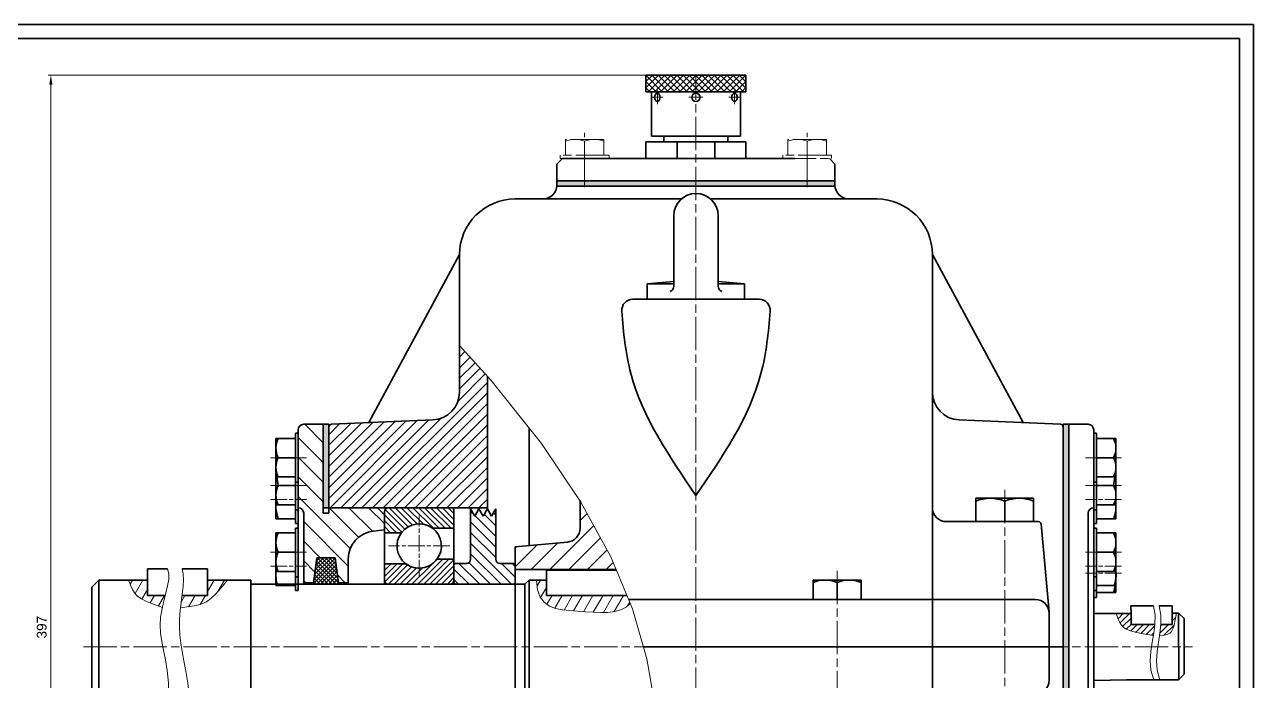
# Model space of a CAD drawing. Header units: millimetres. Extents: x 4028 to 8898, y 4975 to 5816.
# Drawn here: x 8456.5 to 8898.3, y 5579.8 to 5815.9 of the extents above; entities that cross this region are included whole.
import ezdxf

# ---------------------------------------------------------------- set-up
doc = ezdxf.new("R2010")
doc.units = ezdxf.units.MM
for name, pattern in [('ACAD_ISO04W100', [30, 24, -3, 0, -3]), ('AM_ISO08W050', [18, 12, -1.5, 3, -1.5]), ('AM_ISO08W050x2', [9, 6, -0.75, 1.5, -0.75])]:
    doc.linetypes.add(name, pattern=pattern)
doc.layers.get('0').update_dxf_attribs({"lineweight": 35})
for name, color, linetype, lineweight in [('AM_4', 3, 'Continuous', 13), ('AM_7', 4, 'AM_ISO08W050', 13), ('AM_8', 1, 'Continuous', 13), ('Dim', 2, 'Continuous', 9)]:
    doc.layers.add(name, color=color, linetype=linetype, lineweight=lineweight)
doc.styles.get("Standard").update_dxf_attribs({"font": 'arial.ttf'})
pattern_1 = [(60, (6298.5395, 2687.5584), (-2.7496307, 1.5875), [])]

# ---------------------------------------------------------------- blocks, each defined once
blk = doc.blocks.new('dffdf')
for p, q in [((-7.42, 6.93), (-7.42, -6.93)), ((-7.42, 6.93), (-1.82, 6.93)), ((-1.82, 0), (-6.74, 0)), ((-7.42, -6.93), (-1.82, -6.93))]:
    blk.add_line(p, q)
blk.add_lwpolyline([(-0.54, -8.8), (-0.54, 8.8), (-1.74, 8.8), (-1.74, -8.8)], close=True)
for centre in [(1.66, 3.46), (1.66, -3.46)]:
    blk.add_arc(centre, 9.09, 157.5879, 202.4121)
at = {"layer": 'AM_7'}
blk.add_line((9.82, 0), (-9.82, 0), dxfattribs=at)

msp = doc.modelspace()

# ---------------------------------------------------------------- hatches: boundary and pattern name
h = msp.add_hatch()
h.set_pattern_fill('ANSI37', color=1, scale=0.5, style=0)
h.set_pattern_definition([(45, (8679.8641, 5752.7921), (-1.12253, 1.12253), []), (135, (8679.8641, 5752.7921), (-1.12253, -1.12253), [])])
h.paths.add_polyline_path([(8715.864, 5791.792), (8715.864, 5797.792), (8697.864, 5797.792), (8697.864, 5791.792)])
h.paths.add_polyline_path([(8679.864, 5797.792), (8679.864, 5791.792), (8697.864, 5791.792), (8697.864, 5797.792)])
h = msp.add_hatch(color=1)
h.paths.add_polyline_path([(8697.883, 5759.792), (8647.864, 5759.792), (8647.864, 5757.792), (8697.883, 5757.792)])
h.paths.add_polyline_path([(8747.864, 5759.792), (8697.883, 5759.792), (8697.883, 5757.792), (8747.864, 5757.792)])
msp.add_hatch(color=1).paths.add_polyline_path([(8563.883, 5672.242), (8563.883, 5642.242), (8565.883, 5642.242), (8565.883, 5672.242)])
h = msp.add_hatch(color=1)
h.dxf.hatch_style = 1
h.paths.add_polyline_path([(8831.881, 5672.246), (8829.886, 5672.246), (8829.886, 5512.246), (8831.886, 5512.246)])
at = {"lineweight": 13}
h = msp.add_hatch(dxfattribs=at)
h.set_pattern_fill('ANSI31', color=1, scale=1.5, angle=180)
h.set_pattern_definition([(225, (2412.452, 0), (3.367596, -3.367596), [])])
h.paths.add_polyline_path([(8679.114, 5554.6), (8684.559, 5555.076), (8683.509, 5568.242), (8635.383, 5568.242), (8632.883, 5565.742), (8632.883, 5556.242), (8651.652, 5554.6, -0.3888787), (8656.217, 5549.619), (8656.217, 5523.898), (8674.55, 5523.898), (8674.55, 5549.619, -0.3888787)])
h.paths.add_polyline_path([(8667.306, 5624.608), (8656.541, 5644.304), (8656.217, 5644.784), (8656.217, 5634.865, -0.3888787), (8651.652, 5629.884), (8632.883, 5628.242), (8632.883, 5621.751), (8632.889, 5621.745), (8632.886, 5620.042), (8669.201, 5620.042)])
at = {"layer": 'AM_8'}
h = msp.add_hatch(dxfattribs=at)
h.set_pattern_fill('ANSI31', color=1, angle=15)
h.set_pattern_definition(pattern_1)
h.paths.add_polyline_path([(8500.757, 5616.242), (8493.865, 5616.242), (8494.701, 5614.183), (8495.448, 5612.591), (8496.249, 5611.352), (8497.247, 5610.349), (8498.585, 5609.468), (8500.406, 5608.593), (8502.853, 5607.609), (8506.064, 5606.402), (8506.61, 5608.75), (8507.117, 5610.742), (8500.757, 5610.742)])
h.paths.add_polyline_path([(8529.443, 5616.242), (8522.278, 5616.242), (8522.278, 5610.742), (8513.152, 5610.742), (8512.844, 5608.26), (8512.614, 5606.258), (8515.82, 5606.702), (8518.314, 5607.142), (8520.297, 5607.694), (8521.966, 5608.476), (8523.518, 5609.605), (8525.15, 5611.198), (8527.059, 5613.371)])
h = msp.add_hatch(dxfattribs=at)
h.set_pattern_fill('ANSI31', color=1, angle=15)
h.set_pattern_definition(pattern_1)
h.paths.add_polyline_path([(8674.277, 5607.817), (8673.063, 5610.742), (8644.133, 5610.742), (8644.133, 5616.242), (8640.538, 5616.242), (8640.931, 5612.777), (8641.89, 5610.151), (8643.338, 5608.239), (8645.201, 5606.916), (8647.403, 5606.059), (8649.871, 5605.542), (8652.529, 5605.242), (8655.301, 5605.033), (8658.117, 5604.823), (8660.917, 5604.644), (8663.646, 5604.561), (8666.248, 5604.637), (8668.668, 5604.936), (8670.85, 5605.524), (8672.738, 5606.463)])
h = msp.add_hatch(dxfattribs=at)
h.set_pattern_fill('ANSI31', color=1, scale=0.5)
h.set_pattern_definition([(45, (6298.5395, 2687.5584), (-1.122532, 1.122532), [])])
h.paths.add_polyline_path([(8862.879, 5600.238), (8854.302, 5600.238), (8854.302, 5604.238), (8850.564, 5604.208), (8848.901, 5604.204), (8849.659, 5602.228), (8850.365, 5600.718), (8851.177, 5599.583), (8852.252, 5598.729), (8853.748, 5598.063), (8855.823, 5597.491), (8858.633, 5596.921), (8862.336, 5596.26), (8862.488, 5597.126)])
h.paths.add_polyline_path([(8869.78, 5600.028), (8870.179, 5601.895), (8870.633, 5604.366), (8869.123, 5604.354), (8869.123, 5600.238), (8865.028, 5600.238), (8864.674, 5597.126), (8864.51, 5596.144), (8866.089, 5596.402), (8867.293, 5596.688), (8868.191, 5597.097), (8868.858, 5597.726), (8869.363, 5598.671)])

# ---------------------------------------------------------------- linework, layer by layer
for p, q in [((8898.3, 5815.94), (7709.3, 5815.94)), ((8898.3, 4974.94), (8898.3, 5815.94)), ((8893.3, 5810.94), (7729.3, 5810.94)), ((8893.3, 4979.94), (8893.3, 5810.94)), ((8679.864, 5791.792), (8679.864, 5797.792)), ((8679.864, 5797.792), (8715.864, 5797.792)), ((8697.864, 5797.792), (8686.461, 5797.792)), ((8715.864, 5797.792), (8715.864, 5791.792)), ((8679.864, 5791.792), (8715.864, 5791.792)), ((8681.864, 5791.792), (8681.864, 5775.792)), ((8713.864, 5791.792), (8713.864, 5775.792)), ((8681.864, 5775.792), (8713.864, 5775.792)), ((8686.364, 5775.792), (8686.364, 5773.792)), ((8709.364, 5775.792), (8709.364, 5773.792)), ((8679.864, 5767.792), (8679.864, 5773.792)), ((8715.864, 5773.792), (8679.864, 5773.792)), ((8691.114, 5767.792), (8691.114, 5773.792)), ((8704.614, 5767.792), (8704.614, 5773.792)), ((8715.864, 5773.792), (8715.864, 5767.792)), ((8649.864, 5767.792), (8647.864, 5765.792)), ((8647.864, 5757.792), (8647.864, 5765.792)), ((8649.864, 5767.792), (8691.638, 5767.792)), ((8691.638, 5767.792), (8679.864, 5767.792)), ((8691.638, 5767.792), (8733.374, 5767.792)), ((8715.864, 5767.792), (8704.128, 5767.792)), ((8747.864, 5765.792), (8745.864, 5767.792)), ((8747.864, 5757.792), (8747.864, 5765.792)), ((8647.864, 5759.792), (8689.883, 5759.792)), ((8747.864, 5759.792), (8647.864, 5759.792)), ((8647.864, 5759.792), (8647.864, 5757.792)), ((8647.864, 5757.792), (8689.883, 5757.792)), ((8647.864, 5757.792), (8647.864, 5757.792)), ((8647.864, 5757.792), (8689.883, 5757.792)), ((8647.864, 5757.792), (8689.883, 5757.792)), ((8647.864, 5757.792), (8747.864, 5757.792)), ((8705.883, 5759.792), (8747.864, 5759.792)), ((8705.883, 5757.792), (8747.864, 5757.792)), ((8705.883, 5757.792), (8747.864, 5757.792)), ((8705.883, 5757.792), (8747.864, 5757.792)), ((8747.864, 5757.792), (8747.864, 5759.792)), ((8747.864, 5757.792), (8747.864, 5757.792)), ((8632.883, 5753.242), (8692.644, 5753.242)), ((8703.122, 5753.242), (8762.883, 5753.242)), ((8689.883, 5747.197), (8689.883, 5721.855)), ((8705.883, 5747.197), (8705.883, 5721.855)), ((8580.25, 5672.853), (8612.883, 5733.296)), ((8612.883, 5683.826), (8612.883, 5733.242)), ((8815.516, 5672.853), (8782.883, 5733.296)), ((8782.883, 5733.242), (8782.883, 5427.832)), ((8680.383, 5722.737), (8689.883, 5723.633)), ((8680.383, 5722.737), (8680.383, 5717.197)), ((8680.383, 5722.737), (8689.883, 5722.737)), ((8715.383, 5722.737), (8705.883, 5723.633)), ((8705.883, 5722.737), (8715.383, 5722.737)), ((8715.383, 5722.737), (8715.383, 5717.197)), ((8715.383, 5722.737), (8715.383, 5717.197)), ((8715.383, 5722.737), (8715.383, 5717.197)), ((8675.196, 5717.197), (8720.57, 5717.197)), ((8622.883, 5642.242), (8622.883, 5689.525)), ((8603.308, 5673.835), (8566.843, 5672.283)), ((8792.458, 5673.835), (8828.923, 5672.283)), ((8554.884, 5669.042), (8553.884, 5669.042)), ((8553.884, 5669.042), (8553.886, 5667.17)), ((8554.883, 5614.742), (8554.883, 5670.242)), ((8554.884, 5651.442), (8554.884, 5669.042)), ((8556.883, 5672.242), (8563.883, 5672.242)), ((8563.883, 5672.242), (8563.883, 5640.242)), ((8565.883, 5672.242), (8563.883, 5672.242)), ((8563.883, 5672.242), (8563.883, 5642.242)), ((8565.886, 5672.284), (8565.883, 5642.242)), ((8565.883, 5642.242), (8565.883, 5672.242)), ((8829.88, 5671.284), (8829.88, 5513.2)), ((8838.881, 5672.246), (8831.881, 5672.246)), ((8831.881, 5672.246), (8831.886, 5512.246)), ((8840.883, 5614.746), (8840.881, 5670.246)), ((8840.882, 5651.442), (8840.882, 5669.042)), ((8840.882, 5669.042), (8841.882, 5669.042)), ((8841.882, 5669.042), (8841.88, 5667.17)), ((8546.886, 5667.17), (8546.886, 5653.314)), ((8546.886, 5667.17), (8553.886, 5667.17)), ((8553.886, 5667.17), (8553.886, 5653.314)), ((8848.88, 5667.17), (8841.88, 5667.17)), ((8841.88, 5667.17), (8841.88, 5653.314)), ((8848.88, 5667.17), (8848.88, 5653.314)), ((8553.886, 5660.242), (8547.744, 5660.242)), ((8841.88, 5660.242), (8848.022, 5660.242)), ((8546.886, 5653.314), (8553.886, 5653.314)), ((8546.886, 5653.314), (8546.886, 5643.316)), ((8553.886, 5653.314), (8553.884, 5651.442)), ((8553.884, 5651.442), (8554.884, 5651.442)), ((8553.886, 5653.314), (8553.886, 5643.316)), ((8554.883, 5651.442), (8553.886, 5651.442)), ((8554.884, 5641.442), (8554.883, 5651.442)), ((8841.882, 5651.442), (8840.882, 5651.442)), ((8840.882, 5641.442), (8840.883, 5651.442)), ((8840.883, 5651.442), (8841.88, 5651.442)), ((8848.88, 5653.314), (8841.88, 5653.314)), ((8841.88, 5653.314), (8841.882, 5651.442)), ((8841.88, 5653.314), (8841.88, 5643.316)), ((8848.88, 5653.314), (8848.88, 5643.316)), ((8553.886, 5650.242), (8547.744, 5650.242)), ((8841.88, 5650.242), (8848.022, 5650.242)), ((8546.886, 5643.316), (8546.886, 5638.314)), ((8546.886, 5643.316), (8553.886, 5643.316)), ((8553.886, 5643.316), (8553.886, 5638.314)), ((8553.886, 5643.316), (8553.886, 5641.442)), ((8563.883, 5642.242), (8565.883, 5642.242)), ((8565.883, 5642.242), (8612.883, 5642.242)), ((8565.883, 5642.242), (8565.883, 5640.242)), ((8565.883, 5642.242), (8583.383, 5642.242)), ((8583.383, 5642.242), (8585.883, 5639.742)), ((8587.383, 5642.242), (8609.883, 5642.242)), ((8612.883, 5642.242), (8622.883, 5642.242)), ((8616.883, 5623.742), (8616.883, 5641.842)), ((8616.883, 5641.842), (8618.383, 5639.244)), ((8619.883, 5641.842), (8618.383, 5639.244)), ((8619.883, 5641.842), (8621.383, 5639.244)), ((8622.883, 5641.842), (8621.383, 5639.244)), ((8622.883, 5641.842), (8624.383, 5639.244)), ((8625.883, 5641.842), (8624.383, 5639.244)), ((8625.883, 5641.842), (8625.883, 5623.745)), ((8656.217, 5644.898), (8656.217, 5634.865)), ((8798.491, 5645.642), (8819.276, 5645.642)), ((8798.491, 5645.642), (8798.491, 5637.242)), ((8808.883, 5637.242), (8808.883, 5644.613)), ((8819.276, 5645.642), (8819.276, 5637.242)), ((8841.88, 5643.316), (8841.88, 5638.314)), ((8848.88, 5643.316), (8841.88, 5643.316)), ((8841.88, 5643.316), (8841.88, 5641.442)), ((8848.88, 5643.316), (8848.88, 5638.314)), ((8546.886, 5638.314), (8553.886, 5638.314)), ((8554.883, 5641.442), (8553.886, 5641.442)), ((8553.886, 5641.442), (8554.884, 5641.442)), ((8553.886, 5638.314), (8553.886, 5636.582)), ((8554.883, 5636.582), (8554.883, 5641.442)), ((8556.883, 5615.242), (8556.883, 5640.242)), ((8563.883, 5640.242), (8565.883, 5640.242)), ((8585.883, 5633.277), (8585.883, 5640.742)), ((8585.883, 5639.742), (8585.883, 5634.242)), ((8610.883, 5641.242), (8610.883, 5634.872)), ((8820.971, 5637.242), (8787.883, 5637.242)), ((8798.491, 5637.242), (8819.276, 5637.242)), ((8820.883, 5637.242), (8820.971, 5637.242)), ((8838.883, 5615.246), (8838.882, 5640.246)), ((8841.88, 5641.442), (8840.882, 5641.442)), ((8840.883, 5636.582), (8840.883, 5641.442)), ((8840.883, 5641.442), (8841.88, 5641.442)), ((8848.88, 5638.314), (8841.88, 5638.314)), ((8841.88, 5638.314), (8841.88, 5636.582)), ((8546.884, 5633.17), (8546.884, 5619.314)), ((8546.884, 5633.17), (8553.884, 5633.17)), ((8554.883, 5634.902), (8553.883, 5634.902)), ((8553.883, 5634.902), (8553.884, 5633.17)), ((8553.884, 5633.17), (8553.884, 5619.314)), ((8553.886, 5636.582), (8554.883, 5636.582)), ((8554.883, 5617.442), (8554.883, 5634.902)), ((8581.888, 5633.843), (8585.883, 5634.242)), ((8585.883, 5622.112), (8585.883, 5633.277)), ((8592.003, 5633.277), (8585.883, 5633.277)), ((8610.883, 5634.872), (8603.168, 5634.872)), ((8610.883, 5623.707), (8610.883, 5634.872)), ((8821.966, 5636.333), (8824.862, 5604.698)), ((8841.88, 5636.582), (8840.883, 5636.582)), ((8840.883, 5617.442), (8840.883, 5634.902)), ((8840.883, 5634.902), (8841.883, 5634.902)), ((8841.883, 5634.902), (8841.882, 5633.17)), ((8848.882, 5633.17), (8841.882, 5633.17)), ((8841.882, 5633.17), (8841.882, 5619.314)), ((8848.882, 5633.17), (8848.882, 5619.314)), ((8651.652, 5629.884), (8632.883, 5628.242)), ((8553.884, 5626.242), (8547.742, 5626.242)), ((8561.633, 5624.242), (8560.383, 5615.242)), ((8561.633, 5624.242), (8568.133, 5624.242)), ((8568.133, 5624.242), (8569.383, 5615.242)), ((8632.883, 5628.242), (8632.883, 5556.242)), ((8841.882, 5626.242), (8848.024, 5626.242)), ((8500.757, 5620.242), (8500.757, 5610.742)), ((8507.924, 5620.242), (8500.757, 5620.242)), ((8500.757, 5620.242), (8500.757, 5616.242)), ((8522.278, 5620.242), (8513.223, 5620.242)), ((8522.278, 5610.742), (8522.278, 5620.242)), ((8572.883, 5615.242), (8572.883, 5623.892)), ((8585.883, 5616.242), (8585.883, 5622.112)), ((8593.598, 5622.112), (8585.883, 5622.112)), ((8610.883, 5623.707), (8604.763, 5623.707)), ((8610.877, 5615.334), (8610.889, 5621.742)), ((8610.883, 5623.707), (8610.883, 5616.242)), ((8610.889, 5621.742), (8611.389, 5622.242)), ((8615.383, 5622.242), (8611.389, 5622.242)), ((8632.389, 5622.245), (8627.383, 5622.245)), ((8632.389, 5622.245), (8632.889, 5621.745)), ((8632.877, 5615.178), (8632.889, 5621.745)), ((8669.201, 5620.042), (8632.883, 5620.042)), ((8644.133, 5619.742), (8644.133, 5610.742)), ((8669.326, 5619.742), (8644.133, 5619.742)), ((8483.157, 5616.242), (8480.657, 5613.742)), ((8500.757, 5616.242), (8483.157, 5616.242)), ((8483.157, 5568.242), (8483.157, 5616.242)), ((8537.883, 5616.242), (8522.278, 5616.242)), ((8537.883, 5568.242), (8537.883, 5616.242)), ((8546.884, 5619.314), (8553.884, 5619.314)), ((8546.884, 5619.314), (8546.884, 5614.314)), ((8553.884, 5619.314), (8553.884, 5617.442)), ((8553.884, 5619.314), (8553.884, 5614.314)), ((8553.884, 5617.442), (8554.883, 5617.442)), ((8554.883, 5612.442), (8554.883, 5617.442)), ((8556.883, 5615.242), (8556.883, 5614.742)), ((8556.883, 5615.242), (8560.383, 5615.242)), ((8569.383, 5615.242), (8572.883, 5615.242)), ((8572.883, 5615.242), (8572.883, 5614.742)), ((8585.883, 5614.742), (8585.883, 5616.242)), ((8610.877, 5615.334), (8611.377, 5614.834)), ((8610.883, 5614.742), (8610.883, 5616.242)), ((8632.376, 5614.742), (8632.877, 5615.178)), ((8636.383, 5614.742), (8637.883, 5616.242)), ((8637.883, 5616.242), (8644.133, 5616.242)), ((8637.883, 5568.242), (8637.883, 5616.242)), ((8644.133, 5616.242), (8644.133, 5610.742)), ((8739.965, 5616.242), (8757.286, 5616.242)), ((8739.965, 5616.242), (8739.965, 5609.242)), ((8748.625, 5609.242), (8748.625, 5615.384)), ((8757.286, 5616.242), (8757.286, 5609.242)), ((8838.883, 5615.246), (8838.885, 5544.246)), ((8838.883, 5615.242), (8838.883, 5614.742)), ((8841.882, 5617.442), (8840.883, 5617.442)), ((8840.883, 5612.442), (8840.883, 5617.442)), ((8848.882, 5619.314), (8841.882, 5619.314)), ((8841.882, 5619.314), (8841.882, 5617.442)), ((8841.882, 5619.314), (8841.882, 5614.314)), ((8848.882, 5619.314), (8848.882, 5614.314)), ((8480.657, 5613.742), (8480.657, 5570.742)), ((8500.757, 5610.742), (8507.117, 5610.742)), ((8513.152, 5610.742), (8522.278, 5610.742)), ((8636.383, 5614.742), (8537.883, 5614.742)), ((8537.883, 5569.742), (8537.883, 5614.742)), ((8546.884, 5614.314), (8553.884, 5614.31)), ((8553.884, 5614.314), (8553.883, 5612.442)), ((8553.883, 5612.442), (8554.883, 5612.442)), ((8587.383, 5614.742), (8609.383, 5614.742)), ((8611.895, 5614.742), (8611.377, 5614.742)), ((8632.376, 5614.742), (8611.895, 5614.742)), ((8636.383, 5569.742), (8636.383, 5614.742)), ((8644.133, 5610.742), (8673.063, 5610.742)), ((8673.063, 5610.742), (8644.133, 5610.742)), ((8840.883, 5614.746), (8840.886, 5514.246)), ((8841.883, 5612.442), (8840.883, 5612.442)), ((8840.883, 5609.942), (8840.883, 5612.442)), ((8841.882, 5614.314), (8841.883, 5612.442)), ((8848.882, 5614.314), (8841.882, 5614.31)), ((8841.883, 5612.442), (8841.883, 5611.814)), ((8848.883, 5611.814), (8841.883, 5611.814)), ((8841.883, 5611.814), (8841.883, 5609.942)), ((8848.882, 5614.314), (8848.883, 5611.814)), ((8673.685, 5609.242), (8819.883, 5609.242)), ((8739.965, 5609.242), (8757.286, 5609.242)), ((8841.883, 5609.942), (8840.883, 5609.942)), ((8862.336, 5607.038), (8854.28, 5607.038)), ((8854.28, 5607.038), (8854.302, 5604.238)), ((8869.123, 5607.038), (8864.379, 5607.038)), ((8869.123, 5600.238), (8869.123, 5607.038)), ((8824.883, 5580.242), (8824.883, 5604.242)), ((8850.564, 5604.208), (8840.883, 5604.183)), ((8854.302, 5604.238), (8850.564, 5604.208)), ((8854.302, 5604.238), (8854.302, 5600.238)), ((8871.423, 5604.373), (8869.123, 5604.354)), ((8871.423, 5604.373), (8873.423, 5602.378)), ((8871.423, 5604.373), (8871.485, 5580.373)), ((8873.423, 5582.378), (8873.423, 5602.378)), ((8854.302, 5600.238), (8862.879, 5600.238)), ((8865.028, 5600.238), (8869.123, 5600.238)), ((8679.012, 5592.242), (8829.883, 5592.242)), ((8852.704, 5580.324), (8840.883, 5580.183)), ((8871.423, 5580.373), (8852.704, 5580.324)), ((8871.423, 5580.373), (8873.423, 5582.378))]:
    msp.add_line(p, q)
msp.add_lwpolyline([(8637.883, 5628.679), (8637.883, 5670.915)])
msp.add_lwpolyline([(8829.886, 5512.246), (8831.886, 5512.246), (8831.886, 5672.246), (8829.886, 5672.246)], close=True)
msp.add_circle((8697.864, 5789.792), 1.5)
for centre, radius, start, end in [((8642.864, 5758.242), 5, 270, 0), ((8752.864, 5758.242), 5, 180, 270), ((8632.883, 5733.242), 20, 90, 180), ((8697.883, 5747.197), 8, 0, 180), ((8762.883, 5733.242), 20, 0, 90), ((8687.883, 5721.855), 2, 292.07435, 0.74908), ((8707.883, 5721.855), 2, 179.25092, 247.92565), ((8675.196, 5713.197), 4, 90, 184.48893), ((8720.57, 5713.197), 4, 355.51107, 90), ((8602.883, 5683.826), 10, 272.43679, 0), ((8792.883, 5683.826), 10, 180, 267.56321), ((8556.883, 5670.242), 2, 90, 180), ((8566.886, 5671.284), 1, 92.43679, 179.99512), ((8828.88, 5671.284), 1, 0.00488, 87.56321), ((8838.881, 5670.246), 2, 0.00161, 90.00161), ((8554.309, 5663.706), 7.423, 152.18176, 207.81824), ((8841.457, 5663.706), 7.423, 332.18176, 27.81824), ((8554.309, 5656.778), 7.423, 152.18172, 207.81828), ((8841.457, 5656.778), 7.423, 332.18172, 27.81828), ((8601.52, 5659.814), 54.622, 186.83489, 190.09298), ((8794.246, 5659.814), 54.622, 349.90702, 353.16511), ((8554.305, 5646.779), 7.419, 152.17417, 207.82583), ((8841.461, 5646.779), 7.419, 332.17417, 27.82583), ((8558.252, 5642.646), 11.366, 176.61986, 202.40357), ((8554.883, 5640.242), 2, 0, 90), ((8587.383, 5640.742), 1.5, 90, 180), ((8609.883, 5641.242), 1, 0, 90), ((8787.883, 5642.242), 5, 180, 270), ((8803.687, 5632.013), 13.629, 67.58788, 112.41212), ((8814.079, 5632.013), 13.629, 67.58788, 112.41212), ((8840.882, 5640.246), 2, 90.00161, 180.00161), ((8837.514, 5642.646), 11.366, 337.59643, 3.38014), ((8820.971, 5636.242), 1, 5.23001, 90), ((8554.307, 5629.706), 7.423, 152.18178, 207.81822), ((8582.883, 5623.892), 10, 95.71059, 180), ((8598.383, 5628.492), 7.975, 143.1301, 233.1301), ((8598.383, 5628.492), 7.975, 53.1301, 143.1301), ((8598.383, 5628.492), 7.975, 323.1301, 53.1301), ((8651.217, 5634.865), 5, 275, 0), ((8841.459, 5629.706), 7.423, 332.18178, 27.81822), ((8554.307, 5622.778), 7.423, 152.1817, 207.8183), ((8841.459, 5622.778), 7.423, 332.1817, 27.8183), ((8598.383, 5628.492), 7.975, 233.1301, 323.1301), ((8615.383, 5623.742), 1.5, 270, 0), ((8627.383, 5623.745), 1.5, 180, 270), ((8557.828, 5618.083), 10.994, 173.57255, 200.0517), ((8587.383, 5616.242), 1.5, 180, 270), ((8609.383, 5616.242), 1.5, 270, 0), ((8744.295, 5604.885), 11.357, 67.58788, 112.41212), ((8752.956, 5604.885), 11.357, 67.58788, 112.41212), ((8837.938, 5618.083), 10.994, 339.9483, 6.42745), ((8838.708, 5614.952), 9.831, 341.38715, 356.27914), ((8819.883, 5604.242), 5, 0, 90), ((8819.883, 5580.242), 5, 270, 0)]:
    msp.add_arc(centre, radius, start, end)
for centre in [(8684.008, 5789.792), (8711.72, 5789.792)]:
    msp.add_ellipse(centre, major_axis=(0, 1.5), ratio=0.6666667)
for points in [[(8671.209, 5712.883), (8671.808, 5705.251), (8674.289, 5681.116), (8688.282, 5660.701), (8697.883, 5646.692)], [(8724.557, 5712.883), (8723.958, 5705.251), (8721.477, 5681.116), (8707.484, 5660.701), (8697.883, 5646.692)]]:
    msp.add_open_spline(points, degree=3, knots=[4.2717708, 4.2717708, 4.2717708, 4.2717708, 26.9713438, 76.6019019, 76.6019019, 76.6019019, 76.6019019])
at = {"layer": 'AM_4'}
for p, q in [((8612.883, 5700.54), (8624.228, 5688.043)), ((8624.228, 5688.043), (8642.33, 5665.337)), ((8642.33, 5665.337), (8656.541, 5644.304)), ((8656.541, 5644.304), (8667.306, 5624.608)), ((8667.306, 5624.608), (8675.067, 5605.914)), ((8675.067, 5605.914), (8680.268, 5587.889)), ((8680.268, 5587.889), (8683.353, 5570.196))]:
    msp.add_line(p, q, dxfattribs=at)
for points in [[(8507.924, 5620.242), (8508.36, 5618.541), (8508.319, 5616.48), (8507.928, 5614.12), (8507.316, 5611.523), (8506.61, 5608.75), (8505.938, 5605.863), (8505.428, 5602.923), (8505.208, 5599.992), (8505.363, 5597.1), (8505.816, 5594.152), (8506.447, 5591.023), (8507.136, 5587.586), (8507.764, 5583.715), (8508.211, 5579.285), (8508.357, 5574.169), (8508.083, 5568.242)], [(8513.223, 5620.242), (8513.589, 5618.511), (8513.655, 5616.368), (8513.501, 5613.894), (8513.205, 5611.165), (8512.844, 5608.26), (8512.499, 5605.259), (8512.248, 5602.237), (8512.169, 5599.275), (8512.32, 5596.414), (8512.674, 5593.548), (8513.185, 5590.533), (8513.804, 5587.227), (8514.484, 5583.488), (8515.179, 5579.173), (8515.84, 5574.138), (8516.421, 5568.242)], [(8493.865, 5616.242), (8494.701, 5614.183), (8495.448, 5612.591), (8496.249, 5611.352), (8497.247, 5610.349), (8498.585, 5609.468), (8500.406, 5608.593), (8502.853, 5607.609), (8506.069, 5606.4)], [(8512.618, 5606.258), (8515.82, 5606.702), (8518.314, 5607.142), (8520.297, 5607.694), (8521.966, 5608.476), (8523.518, 5609.605), (8525.15, 5611.198), (8527.059, 5613.371), (8529.443, 5616.242)], [(8640.538, 5616.242), (8640.931, 5612.777), (8641.89, 5610.151), (8643.338, 5608.239), (8645.201, 5606.916), (8647.403, 5606.059), (8649.871, 5605.542), (8652.529, 5605.242), (8655.301, 5605.033), (8658.117, 5604.823), (8660.917, 5604.644), (8663.646, 5604.561), (8666.248, 5604.637), (8668.668, 5604.936), (8670.85, 5605.524), (8672.738, 5606.463), (8674.277, 5607.817)], [(8862.464, 5580.355), (8861.467, 5583.887), (8861.191, 5587.297), (8861.415, 5590.619), (8861.921, 5593.884), (8862.488, 5597.126), (8862.896, 5600.378), (8862.926, 5603.67), (8862.358, 5607.038)], [(8864.704, 5580.355), (8863.706, 5583.887), (8863.427, 5587.297), (8863.644, 5590.619), (8864.133, 5593.884), (8864.674, 5597.126), (8865.044, 5600.378), (8865.019, 5603.67), (8864.379, 5607.038)], [(8848.901, 5604.204), (8849.659, 5602.228), (8850.365, 5600.718), (8851.177, 5599.583), (8852.252, 5598.729), (8853.748, 5598.063), (8855.823, 5597.491), (8858.633, 5596.921), (8862.336, 5596.26)], [(8864.51, 5596.144), (8866.089, 5596.402), (8867.293, 5596.688), (8868.191, 5597.097), (8868.858, 5597.726), (8869.363, 5598.671), (8869.78, 5600.028), (8870.179, 5601.895), (8870.633, 5604.366)]]:
    msp.add_lwpolyline(points, dxfattribs=at)
at = {"layer": 'AM_7'}
for p, q in [((8697.883, 5410.832), (8697.864, 5797.792)), ((8808.883, 5648.642), (8808.883, 5526.242)), ((8748.625, 5619.557), (8748.625, 5557.242)), ((8477.657, 5592.242), (8876.423, 5592.242))]:
    msp.add_line(p, q, dxfattribs=at)
at = {"layer": 'AM_7', "linetype": 'AM_ISO08W050x2'}
for p, q in [((8557.884, 5660.242), (8544.884, 5660.242)), ((8837.882, 5660.242), (8850.882, 5660.242)), ((8544.883, 5650.242), (8557.883, 5650.242)), ((8850.883, 5650.242), (8837.883, 5650.242)), ((8544.883, 5645.242), (8557.883, 5645.242)), ((8850.883, 5645.242), (8837.883, 5645.242)), ((8598.383, 5617.517), (8598.383, 5639.467)), ((8609.358, 5628.492), (8587.408, 5628.492)), ((8544.883, 5626.242), (8557.883, 5626.242)), ((8850.883, 5626.242), (8837.883, 5626.242)), ((8544.883, 5621.242), (8557.883, 5621.242)), ((8850.883, 5621.242), (8837.883, 5621.242)), ((8850.883, 5618.742), (8837.883, 5618.742))]:
    msp.add_line(p, q, dxfattribs=at)
at = {"layer": 'AM_8', "linetype": 'ACAD_ISO04W100'}
for p, q in [((8684.008, 5792.292), (8684.008, 5787.292)), ((8711.72, 5792.292), (8711.72, 5787.292)), ((8682.008, 5789.792), (8686.008, 5789.792)), ((8695.364, 5789.792), (8700.364, 5789.792)), ((8709.72, 5789.792), (8713.72, 5789.792))]:
    msp.add_line(p, q, dxfattribs=at)
at = {"layer": 'AM_8', "linetype": 'Continuous'}
for p, q in [((8612.883, 5700.223), (8613.034, 5700.374)), ((8612.883, 5696.405), (8614.851, 5698.373)), ((8612.883, 5692.587), (8616.668, 5696.371)), ((8612.347, 5680.596), (8622.118, 5690.367)), ((8612.883, 5688.768), (8618.485, 5694.37)), ((8612.883, 5684.95), (8620.301, 5692.368)), ((8577.812, 5642.242), (8622.883, 5687.313)), ((8581.63, 5642.242), (8622.883, 5683.495)), ((8585.449, 5642.242), (8622.883, 5679.676)), ((8565.883, 5645.587), (8593.723, 5673.427)), ((8565.884, 5649.406), (8589.735, 5673.257)), ((8565.884, 5653.224), (8585.747, 5673.087)), ((8565.884, 5657.043), (8581.759, 5672.918)), ((8565.885, 5660.862), (8577.771, 5672.748)), ((8565.885, 5664.681), (8573.782, 5672.578)), ((8566.357, 5642.242), (8597.711, 5673.596)), ((8570.175, 5642.242), (8601.699, 5673.766)), ((8573.993, 5642.242), (8606.113, 5674.362)), ((8589.267, 5642.242), (8622.883, 5675.858)), ((8557.256, 5672.242), (8563.883, 5665.616)), ((8565.885, 5668.499), (8569.794, 5672.408)), ((8593.085, 5642.242), (8622.883, 5672.04)), ((8596.904, 5642.242), (8622.883, 5668.221)), ((8554.883, 5667.544), (8563.883, 5658.544)), ((8600.722, 5642.242), (8622.883, 5664.403)), ((8554.883, 5660.473), (8563.883, 5651.473)), ((8604.54, 5642.242), (8622.883, 5660.585)), ((8608.359, 5642.242), (8622.883, 5656.766)), ((8554.883, 5653.402), (8563.883, 5644.402)), ((8612.177, 5642.242), (8622.883, 5652.948)), ((8554.883, 5646.331), (8573.601, 5627.613)), ((8615.996, 5642.242), (8622.883, 5649.129)), ((8566.043, 5642.242), (8576.607, 5631.678)), ((8573.114, 5642.242), (8581.553, 5633.803)), ((8580.185, 5642.242), (8585.883, 5636.544)), ((8586.148, 5641.594), (8593.194, 5634.548)), ((8587.621, 5642.242), (8594.439, 5635.424)), ((8589.743, 5642.242), (8595.91, 5636.074)), ((8591.864, 5642.242), (8597.671, 5636.435)), ((8593.985, 5642.242), (8599.907, 5636.32)), ((8596.106, 5642.242), (8603.476, 5634.872)), ((8598.228, 5642.242), (8605.598, 5634.872)), ((8600.349, 5642.242), (8607.719, 5634.872)), ((8602.47, 5642.242), (8609.84, 5634.872)), ((8604.592, 5642.242), (8610.883, 5635.951)), ((8606.713, 5642.242), (8610.883, 5638.072)), ((8608.834, 5642.242), (8610.883, 5640.193)), ((8619.814, 5642.242), (8622.883, 5645.311)), ((8620.004, 5641.633), (8619.851, 5641.786)), ((8556.883, 5637.26), (8572.883, 5621.26)), ((8585.883, 5639.738), (8592.152, 5633.469)), ((8585.883, 5637.616), (8590.222, 5633.277)), ((8618.122, 5639.697), (8616.883, 5640.935)), ((8625.883, 5631.935), (8618.453, 5639.365)), ((8625.883, 5635.754), (8621.753, 5639.884)), ((8625.883, 5639.572), (8625.052, 5640.403)), ((8585.883, 5635.495), (8588.101, 5633.277)), ((8585.883, 5633.374), (8585.98, 5633.277)), ((8625.883, 5628.117), (8616.883, 5637.117)), ((8625.883, 5624.299), (8616.883, 5633.299)), ((8556.883, 5630.189), (8562.83, 5624.242)), ((8631.621, 5614.742), (8616.883, 5629.48)), ((8568.143, 5624.17), (8560.571, 5616.599)), ((8566.801, 5624.242), (8560.8, 5618.241)), ((8565.386, 5624.242), (8561.028, 5619.883)), ((8563.972, 5624.242), (8561.256, 5621.526)), ((8562.558, 5624.242), (8561.484, 5623.168)), ((8569.151, 5616.916), (8561.824, 5624.242)), ((8568.922, 5618.558), (8563.238, 5624.242)), ((8568.694, 5620.2), (8564.652, 5624.242)), ((8568.466, 5621.842), (8566.067, 5624.242)), ((8568.238, 5623.485), (8567.481, 5624.242)), ((8627.803, 5614.742), (8616.883, 5625.662)), ((8556.883, 5623.118), (8560.917, 5619.084)), ((8568.315, 5622.928), (8560.383, 5614.996)), ((8567.081, 5614.742), (8561.139, 5620.685)), ((8568.496, 5614.742), (8561.311, 5621.926)), ((8569.379, 5615.273), (8561.484, 5623.168)), ((8568.488, 5621.687), (8561.543, 5614.742)), ((8568.66, 5620.445), (8562.957, 5614.742)), ((8585.883, 5621.807), (8586.188, 5622.112)), ((8585.883, 5619.685), (8588.31, 5622.112)), ((8585.883, 5617.564), (8590.431, 5622.112)), ((8586.032, 5615.591), (8592.552, 5622.112)), ((8587.306, 5614.744), (8594.24, 5621.678)), ((8589.425, 5614.742), (8595.674, 5620.991)), ((8591.546, 5614.742), (8597.384, 5620.58)), ((8593.668, 5614.742), (8599.525, 5620.599)), ((8595.789, 5614.742), (8603.133, 5622.086)), ((8597.91, 5614.742), (8606.875, 5623.707)), ((8600.032, 5614.742), (8608.997, 5623.707)), ((8602.153, 5614.742), (8610.883, 5623.472)), ((8604.274, 5614.742), (8610.883, 5621.351)), ((8616.348, 5614.742), (8610.886, 5620.203)), ((8620.166, 5614.742), (8612.666, 5622.242)), ((8623.984, 5614.742), (8616.225, 5622.501)), ((8632.881, 5617.301), (8627.937, 5622.245)), ((8632.883, 5621.117), (8631.755, 5622.245)), ((8556.883, 5616.047), (8557.688, 5615.242)), ((8561.425, 5614.742), (8560.449, 5615.718)), ((8562.839, 5614.742), (8560.622, 5616.959)), ((8564.253, 5614.742), (8560.794, 5618.201)), ((8565.667, 5614.742), (8560.966, 5619.443)), ((8568.833, 5619.203), (8564.372, 5614.742)), ((8569.005, 5617.961), (8565.786, 5614.742)), ((8569.178, 5616.72), (8567.2, 5614.742)), ((8569.35, 5615.478), (8568.614, 5614.742)), ((8568.988, 5618.084), (8571.83, 5615.242)), ((8606.396, 5614.742), (8610.883, 5619.229)), ((8608.517, 5614.742), (8610.883, 5617.108)), ((8612.529, 5614.742), (8610.883, 5616.388))]:
    msp.add_line(p, q, dxfattribs=at)
at = {"layer": 'Dim'}
for p, q in [((8696.614, 5797.792), (8464.976, 5797.792)), ((8465.976, 5404.332), (8465.976, 5794.292))]:
    msp.add_line(p, q, dxfattribs=at)
msp.add_solid([(8465.393, 5794.292), (8466.56, 5794.292), (8465.976, 5797.792)], dxfattribs=at)

# ---------------------------------------------------------------- block references
at = {"layer": 'AM_7', "rotation": 270}
for p in [(8657.864, 5767.25), (8737.864, 5767.25)]:
    msp.add_blockref('dffdf', p, dxfattribs=at)

# ---------------------------------------------------------------- texts
at = {"layer": 'Dim', "color": 2, "insert": (8462.688, 5599.312), "char_height": 3.5, "attachment_point": 5, "rotation": 90}
msp.add_mtext('397', dxfattribs=at)

doc.saveas('drawing.dxf')
